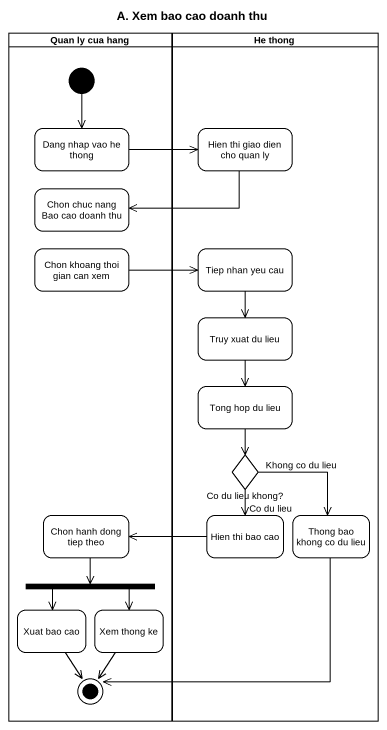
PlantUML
@startuml
title A. Xem bao cao doanh thu
hide empty description
state "Quan ly cua hang" as Quan_ly_cua_hang <<partition>> {
  state "Dang nhap vao he thong" as Dang_nhap_vao_he_thong
  state "Chon chuc nang Bao cao doanh thu" as Chon_chuc_nang_Bao_cao
  state "Chon khoang thoi gian can xem" as Chon_khoang_thoi_gian_can
  state "Chon hanh dong tiep theo" as Chon_hanh_dong_tiep_theo
  state fork1 <<fork>>
  state "Xuat bao cao" as Xuat_bao_cao
  state "Xem thong ke" as Xem_thong_ke
  state final1 <<end>>
  [*] --> Dang_nhap_vao_he_thong
}
state "He thong" as He_thong <<partition>> {
  state "Hien thi giao dien cho quan ly" as Hien_thi_giao_dien_cho_quan
  state "Tiep nhan yeu cau" as Tiep_nhan_yeu_cau
  state "Truy xuat du lieu" as Truy_xuat_du_lieu
  state "Tong hop du lieu" as Tong_hop_du_lieu
  state "Co du lieu khong?" as Co_du_lieu_khong <<choice>>
  state "Hien thi bao cao" as Hien_thi_bao_cao
  state "Thong bao khong co du lieu" as Thong_bao_khong_co_du_lieu
}
Dang_nhap_vao_he_thong -right-> Hien_thi_giao_dien_cho_quan
Hien_thi_giao_dien_cho_quan -left-> Chon_chuc_nang_Bao_cao
Chon_khoang_thoi_gian_can -right-> Tiep_nhan_yeu_cau
Tiep_nhan_yeu_cau --> Truy_xuat_du_lieu
Truy_xuat_du_lieu --> Tong_hop_du_lieu
Tong_hop_du_lieu --> Co_du_lieu_khong
Co_du_lieu_khong --> Hien_thi_bao_cao : Co du lieu
Co_du_lieu_khong --> Thong_bao_khong_co_du_lieu : Khong co du lieu
Chon_hanh_dong_tiep_theo --> fork1
Hien_thi_bao_cao -left-> Chon_hanh_dong_tiep_theo
Thong_bao_khong_co_du_lieu --> final1
fork1 --> Xuat_bao_cao
fork1 --> Xem_thong_ke
Xuat_bao_cao --> final1
Xem_thong_ke --> final1
@enduml
